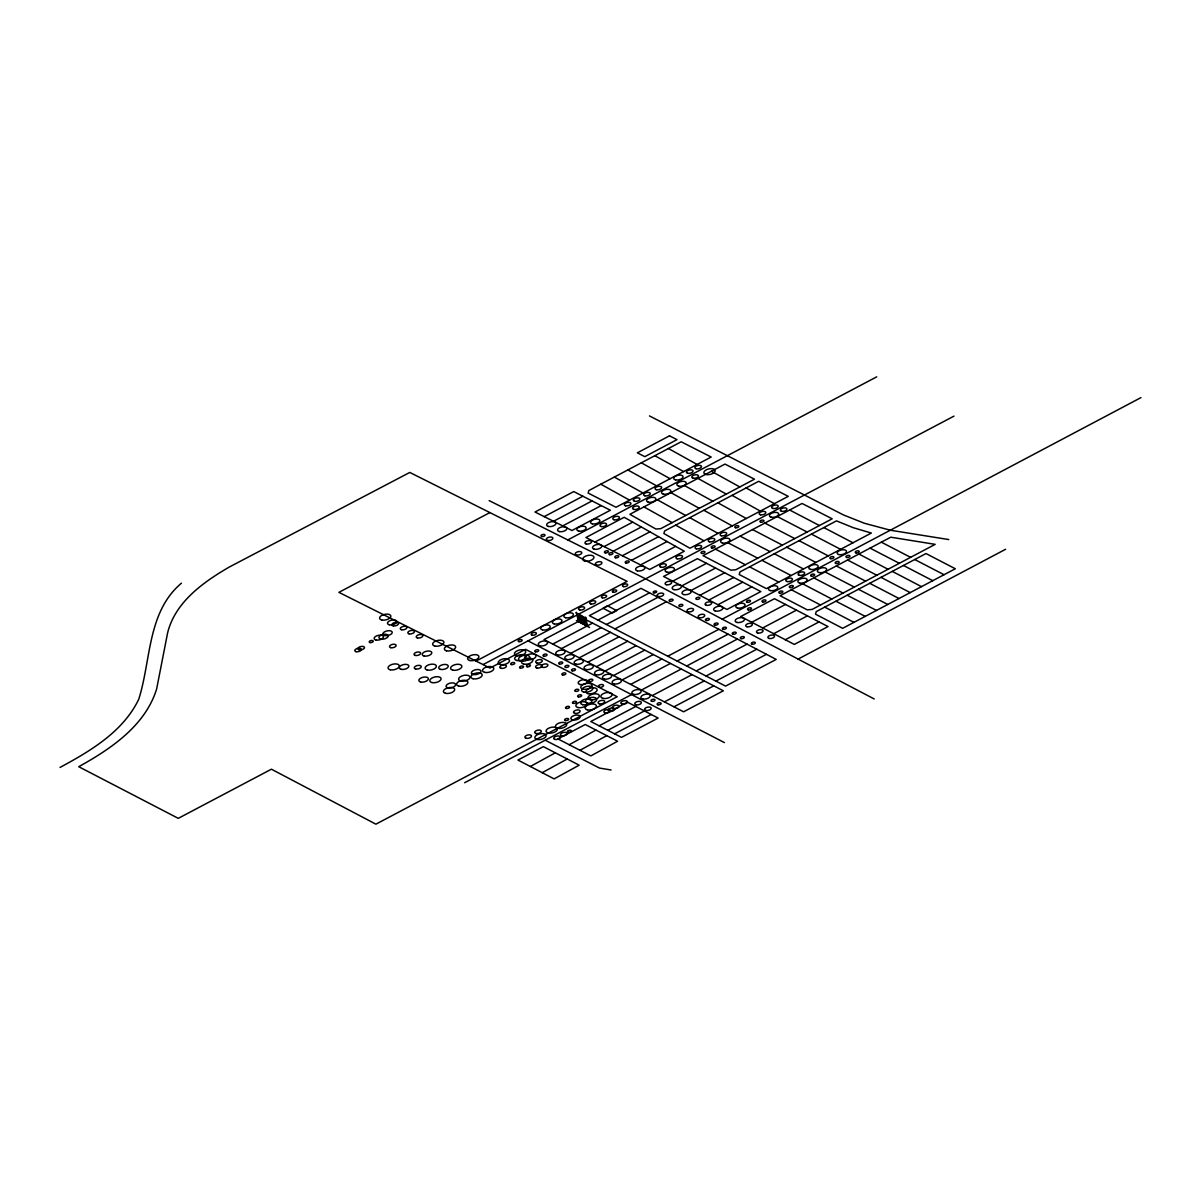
<?xml version="1.0" encoding="UTF-8"?>
<svg xmlns="http://www.w3.org/2000/svg" width="1201" height="1201" viewBox="0 0 1201 1201"><rect width="100%" height="100%" fill="white"/><g stroke="black" fill="none" stroke-linecap="round" stroke-linejoin="round"><path stroke-width="1.5" d="M181.456 583.161C147.153 612.06 151.176 660.34 138.731 699.282C123.163 731.694 90.495 750.97 60.05 767.424M579.377 617.134L581.029 615.648L583.836 619.491L584.992 625.045M569.184 744.74L595.951 730.073L617.599 741.242L590.847 755.909L557.94 738.9L585.262 724.518L595.951 730.073M580.023 750.28L606.79 735.612M530.347 766.478L554.111 778.894L579.167 765.187L543.377 746.632L517.931 760.053L530.347 766.478L555.312 752.817M542.176 772.708L567.232 759.002M464.637 782.722L631.546 694.598L724.383 742.578M600.815 484.198L588.835 490.563L588.145 493.086L615.993 507.257L711.172 457.041L681.177 441.788L600.815 484.198L629.549 500.156M739.801 486.96L754.468 479.184L724.984 464.081L629.879 514.328L655.881 529.025L660.7 528.68L739.801 486.96L711.412 471.257M715.451 549.142L802.058 503.474L832.173 518.802L735.808 569.754L730.959 570.175L703.035 555.673L715.451 549.142L745.356 564.74M749.574 566.857L836.481 520.874L853.371 527.734L871.341 533.049L766.373 588.64L739.215 574.528L739.936 571.931L749.574 566.857L778.713 582.08M686.687 666L737.369 639.052L776.191 659.424L725.569 686.116L589.376 615.663L641.004 588.34L737.369 639.052M489.858 512.587L338.922 592.348L489.993 668.071L525.528 649.336L617.194 696.73L375.898 824.171L271.411 769.195L178.273 818.346L78.726 766.703C110.747 748.989 145.261 725.779 156.625 689.029L167.63 632.807C175.211 602.046 203.389 582.08 229.256 567.052L409.781 472.443L627.102 581.359L476.091 661.075M675.638 525.137L664.648 530.947L663.868 533.514L689.944 548.241L788.261 496.343L758.687 481.301L675.638 525.137L703.966 540.795M640.613 564.905L675.638 546.38L684.315 551.214L649.681 569.454L585.938 537.523L624.175 517.286L675.638 546.38M483.087 664.588L953.999 416.116M570.715 653.359L610.453 632.357L723.332 690.8L683.594 711.803L544.023 639.563L583.836 618.605L610.453 632.357M579.332 657.788L618.995 636.845M596.432 666.66L636.17 645.658M613.531 675.547L653.269 654.545M722.206 619.146L1140.95 397.621M825.042 571.916L780.095 595.726L807.252 609.853L812.101 609.432L935.174 544.353L890.767 537.192L825.042 571.916L854.346 587.109M641.529 690.005L681.192 669.047M773.729 633.693L807.417 615.843L828.014 626.577L794.326 644.427L740.717 616.533L774.465 598.714L807.417 615.843M824.712 607.106L816.23 611.609L815.509 614.191L842.667 628.318L955.305 568.764L926.001 553.556L824.712 607.106L853.926 622.358M706.053 676.013L756.795 649.201M715.841 681.117L766.418 654.32M489.152 500.607L645.598 578.837L798.11 659.094L1005.627 549.262M544.203 516.64L582.86 496.238L610.363 510.245L571.961 530.497L535 512.016L573.748 491.569L582.86 496.238M553.556 521.249L592.048 500.952M562.759 525.873L601.251 505.576M567.698 539.97L876.745 376.829M594.93 542.041L632.702 522.135M604.163 546.575L641.379 526.984M613.291 551.169L649.906 531.833M631.486 560.312L667.11 541.531M597.933 620.061L649.546 592.829M552.79 644.066L592.513 623.154M672.68 581.209L706.518 563.329L760.833 591.583L726.995 609.447L663.583 576.45L697.406 558.66L706.518 563.329M606.49 624.46L657.923 597.317M561.558 648.57L601.266 627.643M681.703 585.923L715.541 568.058M614.957 628.904L666.39 601.761M690.815 590.607L724.563 572.787M699.838 595.321L733.676 577.456M587.889 662.186L627.613 641.274M708.86 600.05L742.698 582.185M717.973 604.719L751.721 586.899M604.989 671.059L644.712 650.146M622.088 679.946L661.811 659.019M667.786 656.211L718.859 629.279M630.72 684.375L670.443 663.447M677.169 661.03L728.061 634.188M751.751 622.268L785.499 604.448M762.695 627.958L796.458 610.153M696.28 670.909L747.082 644.126M652.293 695.589L692.106 674.617M599.179 725.794L635.779 706.458L658.118 718.063L621.502 737.384L590.817 721.501L627.507 702.195L635.779 706.458M607.871 730.253L644.397 710.962M664.423 701.879L704.236 680.907M785.229 639.758L819.067 621.893M614.612 733.826L651.227 714.49M674.016 706.804L713.739 685.876M622.358 555.718L658.493 536.727M948.79 539.564L890.376 530.226L864.42 523.276L843.522 514.974L649.456 415.921M611.099 769.991L599.509 768.07L545.329 740.281M881.309 542.161L910.613 557.354M914.742 559.531L944.046 574.724M870.049 548.121L899.354 563.329M903.482 565.491L932.787 580.699M777.242 516.535L807.162 532.058M764.827 523.081L794.747 538.588M836.376 565.986L865.606 581.149M869.734 583.311L899.024 598.518M858.475 589.286L887.779 604.478M740.101 536.096L770.096 551.634M813.783 577.876L843.087 593.084M847.215 595.246L876.52 610.453M727.701 542.627L757.681 558.165M835.956 601.221L865.26 616.413M528.005 640.854L631.546 694.598M823.811 527.554L853.025 542.807M789.642 510.005L819.412 525.528M892.253 571.376L921.452 586.628M858.88 554.036L888.094 569.289M811.471 534.13L840.61 549.337M880.994 577.351L910.193 592.603M847.621 560.011L876.775 575.219M799.055 540.66L828.21 555.868M786.655 547.191L815.869 562.443M752.517 529.551L782.346 545.119M774.315 553.751L803.454 568.974M761.914 560.297L791.114 575.549M802.613 583.791L831.828 599.044M791.354 589.766L820.493 604.974M798.11 659.094L874.208 698.967M575.94 612.9L586.433 618.425M583.761 619.461L579.437 617.179L580.668 622.779M580.023 619.821L584.347 622.103M576.405 620.527L589.601 627.492M697.916 478.403L726.245 494.061M654.845 455.704L683.654 471.603M717.883 502.814L746.286 518.517M684.435 485.534L712.763 501.192M641.349 462.835L670.098 478.704M703.861 510.245L732.19 525.918M670.879 492.635L699.282 508.338M627.868 469.966L656.602 485.85M668.417 448.513L697.135 464.472M614.372 477.097L643.03 493.026M746.091 487.936L774.405 503.684M732.07 495.367L760.308 511.086M689.764 517.646L718.063 533.409M657.382 499.766L685.636 515.484M643.901 506.897L672.14 522.615M585.548 617.089L587.574 626.412M586.839 626.021L585.593 620.332L581.104 615.467L577.831 616.248L579.077 621.938M582.785 623.889L581.659 621.472L582.11 623.529M576.39 612.27L578.432 621.593M607.541 605.814L603.082 608.231L612.225 613.05L616.698 610.633L607.541 605.814M669.512 435.828L637.356 452.822L644.817 456.665L676.959 439.656L669.512 435.828M581.089 618.305L580.278 617.884L581.509 620.226L581.089 618.305M583.01 622.058L583.326 623.529L583.01 622.058M369.968 642.55A2.042 1.006 -12.3 0 0 373.211 641.364A2.042 1.006 -12.3 0 0 370.478 640.703A2.042 1.006 -12.3 0 0 369.968 642.55M390.76 647.669A3.378 1.666 -12.3 0 0 396.105 645.733A3.378 1.666 -12.3 0 0 391.601 644.637A3.378 1.666 -12.3 0 0 390.76 647.669M359.144 649.801A3.378 1.666 -12.3 0 0 364.488 647.849A3.378 1.666 -12.3 0 0 359.985 646.754A3.378 1.666 -12.3 0 0 359.144 649.801M356.051 651.678A3.378 1.666 -12.3 0 0 361.396 649.726A3.378 1.666 -12.3 0 0 356.892 648.63A3.378 1.666 -12.3 0 0 356.051 651.678M409.076 633.828A3.378 1.666 -12.3 0 0 414.42 631.876A3.378 1.666 -12.3 0 0 409.931 630.78A3.378 1.666 -12.3 0 0 409.076 633.828M381.693 619.986A5.78 2.852 -12.3 0 0 390.835 616.638A5.78 2.852 -12.3 0 0 383.134 614.777A5.78 2.852 -12.3 0 0 381.693 619.986M393.162 625.826A3.378 1.666 -12.3 0 0 398.507 623.874A3.378 1.666 -12.3 0 0 394.018 622.779A3.378 1.666 -12.3 0 0 393.162 625.826M375.883 639.968A4.759 2.342 -12.3 0 0 383.419 637.221A4.759 2.342 -12.3 0 0 377.069 635.689A4.759 2.342 -12.3 0 0 375.883 639.968M380.702 639.052A4.759 2.342 -12.3 0 0 388.223 636.305A4.759 2.342 -12.3 0 0 381.888 634.774A4.759 2.342 -12.3 0 0 380.702 639.052M417.468 637.941A3.378 1.666 -12.3 0 0 422.812 635.99A3.378 1.666 -12.3 0 0 418.323 634.894A3.378 1.666 -12.3 0 0 417.468 637.941M389.259 624.775A4.759 2.342 -12.3 0 0 396.78 622.028A4.759 2.342 -12.3 0 0 390.445 620.482A4.759 2.342 -12.3 0 0 389.259 624.775M401.539 629.744A3.378 1.666 -12.3 0 0 406.884 627.793A3.378 1.666 -12.3 0 0 402.38 626.697A3.378 1.666 -12.3 0 0 401.539 629.744M384.665 635.524A4.759 2.342 -12.3 0 0 392.202 632.777A4.759 2.342 -12.3 0 0 385.866 631.231A4.759 2.342 -12.3 0 0 384.665 635.524M541.741 536.487A2.042 1.006 -12.3 0 0 544.984 535.301A2.042 1.006 -12.3 0 0 542.251 534.64A2.042 1.006 -12.3 0 0 541.741 536.487M586.193 543.978A3.378 1.666 -12.3 0 0 591.538 542.026A3.378 1.666 -12.3 0 0 587.049 540.93A3.378 1.666 -12.3 0 0 586.193 543.978M547.506 540.435A3.378 1.666 -12.3 0 0 552.85 538.498A3.378 1.666 -12.3 0 0 548.347 537.402A3.378 1.666 -12.3 0 0 547.506 540.435M663.282 494.136A4.759 2.342 -12.3 0 0 670.804 491.389A4.759 2.342 -12.3 0 0 664.468 489.858A4.759 2.342 -12.3 0 0 663.282 494.136M648.33 502.168A4.759 2.342 -12.3 0 0 655.851 499.421A4.759 2.342 -12.3 0 0 649.516 497.875A4.759 2.342 -12.3 0 0 648.33 502.168M559.336 531.578A4.759 2.342 -12.3 0 0 566.872 528.83A4.759 2.342 -12.3 0 0 560.537 527.299A4.759 2.342 -12.3 0 0 559.336 531.578M578.597 531.052A4.759 2.342 -12.3 0 0 586.118 528.305A4.759 2.342 -12.3 0 0 579.783 526.774A4.759 2.342 -12.3 0 0 578.597 531.052M601.206 526.548A3.378 1.666 -12.3 0 0 606.55 524.597A3.378 1.666 -12.3 0 0 602.046 523.501A3.378 1.666 -12.3 0 0 601.206 526.548M634.533 501.267A3.378 1.666 -12.3 0 0 639.878 499.331A3.378 1.666 -12.3 0 0 635.374 498.235A3.378 1.666 -12.3 0 0 634.533 501.267M576.42 554.982A3.378 1.666 -12.3 0 0 581.764 553.03A3.378 1.666 -12.3 0 0 577.276 551.935A3.378 1.666 -12.3 0 0 576.42 554.982M594.255 549.217A4.759 2.342 -12.3 0 0 601.791 546.47A4.759 2.342 -12.3 0 0 595.456 544.939A4.759 2.342 -12.3 0 0 594.255 549.217M678.685 486.165A4.759 2.342 -12.3 0 0 686.206 483.418A4.759 2.342 -12.3 0 0 679.871 481.871A4.759 2.342 -12.3 0 0 678.685 486.165M548.392 526.458A4.759 2.342 -12.3 0 0 555.928 523.711A4.759 2.342 -12.3 0 0 549.593 522.18A4.759 2.342 -12.3 0 0 548.392 526.458M705.993 474.5A5.78 2.852 -12.3 0 0 715.135 471.167A5.78 2.852 -12.3 0 0 707.434 469.291A5.78 2.852 -12.3 0 0 705.993 474.5M696.145 468.765A3.378 1.666 -12.3 0 0 701.489 466.814A3.378 1.666 -12.3 0 0 696.985 465.733A3.378 1.666 -12.3 0 0 696.145 468.765M687.648 473.269A3.378 1.666 -12.3 0 0 692.992 471.317A3.378 1.666 -12.3 0 0 688.503 470.222A3.378 1.666 -12.3 0 0 687.648 473.269M614.056 519.763A3.378 1.666 -12.3 0 0 619.401 517.811A3.378 1.666 -12.3 0 0 614.912 516.715A3.378 1.666 -12.3 0 0 614.056 519.763M656.331 489.738A3.378 1.666 -12.3 0 0 661.676 487.786A3.378 1.666 -12.3 0 0 657.172 486.69A3.378 1.666 -12.3 0 0 656.331 489.738M592.333 523.861A4.759 2.342 -12.3 0 0 599.854 521.114A4.759 2.342 -12.3 0 0 593.519 519.568A4.759 2.342 -12.3 0 0 592.333 523.861M633.858 509.419A3.378 1.666 -12.3 0 0 639.202 507.468A3.378 1.666 -12.3 0 0 634.698 506.372A3.378 1.666 -12.3 0 0 633.858 509.419M675.487 479.89A4.759 2.342 -12.3 0 0 683.009 477.142A4.759 2.342 -12.3 0 0 676.673 475.596A4.759 2.342 -12.3 0 0 675.487 479.89M625.571 505.816A3.378 1.666 -12.3 0 0 630.915 503.865A3.378 1.666 -12.3 0 0 626.412 502.769A3.378 1.666 -12.3 0 0 625.571 505.816M693.052 478.178A3.378 1.666 -12.3 0 0 698.397 476.227A3.378 1.666 -12.3 0 0 693.893 475.131A3.378 1.666 -12.3 0 0 693.052 478.178M644.892 495.803A3.378 1.666 -12.3 0 0 650.236 493.851A3.378 1.666 -12.3 0 0 645.733 492.755A3.378 1.666 -12.3 0 0 644.892 495.803M566.572 659.469A4.759 2.342 -12.3 0 0 574.093 656.722A4.759 2.342 -12.3 0 0 567.758 655.176A4.759 2.342 -12.3 0 0 566.572 659.469M575.91 664.168A4.759 2.342 -12.3 0 0 583.431 661.421A4.759 2.342 -12.3 0 0 577.096 659.874A4.759 2.342 -12.3 0 0 575.91 664.168M561.723 735.778A3.378 1.666 -12.3 0 0 567.067 733.826A3.378 1.666 -12.3 0 0 562.563 732.73A3.378 1.666 -12.3 0 0 561.723 735.778M609.297 711.382A3.378 1.666 -12.3 0 0 614.642 709.431A3.378 1.666 -12.3 0 0 610.138 708.335A3.378 1.666 -12.3 0 0 609.297 711.382M613.636 708.605A3.378 1.666 -12.3 0 0 618.98 706.653A3.378 1.666 -12.3 0 0 614.477 705.557A3.378 1.666 -12.3 0 0 613.636 708.605M535.511 651.783A2.042 1.006 -12.3 0 0 538.739 650.612A2.042 1.006 -12.3 0 0 536.021 649.951A2.042 1.006 -12.3 0 0 535.511 651.783M590.156 699.673A5.78 2.852 -12.3 0 0 599.299 696.34A5.78 2.852 -12.3 0 0 591.613 694.463A5.78 2.852 -12.3 0 0 590.156 699.673M520.318 668.071A2.042 1.006 -12.3 0 0 523.561 666.9A2.042 1.006 -12.3 0 0 520.829 666.225A2.042 1.006 -12.3 0 0 520.318 668.071M602.917 698.366A5.78 2.852 -12.3 0 0 612.06 695.034A5.78 2.852 -12.3 0 0 604.358 693.157A5.78 2.852 -12.3 0 0 602.917 698.366M427.226 670.023A5.78 2.852 -12.3 0 0 436.368 666.69A5.78 2.852 -12.3 0 0 428.682 664.814A5.78 2.852 -12.3 0 0 427.226 670.023M582.71 704.702A5.78 2.852 -12.3 0 0 591.853 701.369A5.78 2.852 -12.3 0 0 584.151 699.492A5.78 2.852 -12.3 0 0 582.71 704.702M473.044 678.745A5.78 2.852 -12.3 0 0 482.186 675.412A5.78 2.852 -12.3 0 0 474.485 673.536A5.78 2.852 -12.3 0 0 473.044 678.745M526.834 659.754A5.78 2.852 -12.3 0 0 535.976 656.422A5.78 2.852 -12.3 0 0 528.275 654.545A5.78 2.852 -12.3 0 0 526.834 659.754M582.875 689.149A5.78 2.852 -12.3 0 0 592.018 685.816A5.78 2.852 -12.3 0 0 584.317 683.939A5.78 2.852 -12.3 0 0 582.875 689.149M557.564 728.271A5.78 2.852 -12.3 0 0 566.707 724.939A5.78 2.852 -12.3 0 0 559.02 723.062A5.78 2.852 -12.3 0 0 557.564 728.271M572.261 670.834A2.042 1.006 -12.3 0 0 575.489 669.648A2.042 1.006 -12.3 0 0 572.772 668.987A2.042 1.006 -12.3 0 0 572.261 670.834M565.641 617.749A4.894 2.417 -12.3 0 0 573.372 614.927A4.894 2.417 -12.3 0 0 566.857 613.336A4.894 2.417 -12.3 0 0 565.641 617.749M554.171 623.904A4.894 2.417 -12.3 0 0 561.918 621.082A4.894 2.417 -12.3 0 0 555.402 619.491A4.894 2.417 -12.3 0 0 554.171 623.904M542.432 629.909A4.894 2.417 -12.3 0 0 550.178 627.087A4.894 2.417 -12.3 0 0 543.663 625.511A4.894 2.417 -12.3 0 0 542.432 629.909M532.133 635.164A2.672 1.321 -12.3 0 0 536.352 633.618A2.672 1.321 -12.3 0 0 532.809 632.747A2.672 1.321 -12.3 0 0 532.133 635.164M579.693 609.958A3.108 1.531 -12.3 0 0 584.617 608.156A3.108 1.531 -12.3 0 0 580.473 607.151A3.108 1.531 -12.3 0 0 579.693 609.958M565.641 667.411A2.042 1.006 -12.3 0 0 568.869 666.225A2.042 1.006 -12.3 0 0 566.151 665.564A2.042 1.006 -12.3 0 0 565.641 667.411M651.738 701.339A2.042 1.006 -12.3 0 0 654.98 700.153A2.042 1.006 -12.3 0 0 652.248 699.492A2.042 1.006 -12.3 0 0 651.738 701.339M599.329 687.212A2.672 1.321 -12.3 0 0 603.548 685.681A2.672 1.321 -12.3 0 0 600.005 684.81A2.672 1.321 -12.3 0 0 599.329 687.212M578.387 696.865A2.042 1.006 -12.3 0 0 581.614 695.694A2.042 1.006 -12.3 0 0 578.897 695.019A2.042 1.006 -12.3 0 0 578.387 696.865M527.164 666.75A2.042 1.006 -12.3 0 0 530.407 665.579A2.042 1.006 -12.3 0 0 527.689 664.904A2.042 1.006 -12.3 0 0 527.164 666.75M516.775 660.505A5.78 2.852 -12.3 0 0 525.918 657.172A5.78 2.852 -12.3 0 0 518.216 655.296A5.78 2.852 -12.3 0 0 516.775 660.505M446.472 650.822A5.78 2.852 -12.3 0 0 455.629 647.489A5.78 2.852 -12.3 0 0 447.928 645.613A5.78 2.852 -12.3 0 0 446.472 650.822M587.995 693.638A5.78 2.852 -12.3 0 0 597.137 690.29A5.78 2.852 -12.3 0 0 589.436 688.428A5.78 2.852 -12.3 0 0 587.995 693.638M434.747 646.063A5.78 2.852 -12.3 0 0 443.89 642.73A5.78 2.852 -12.3 0 0 436.188 640.854A5.78 2.852 -12.3 0 0 434.747 646.063M520.588 661.09A5.78 2.852 -12.3 0 0 529.731 657.758A5.78 2.852 -12.3 0 0 522.03 655.881A5.78 2.852 -12.3 0 0 520.588 661.09M572.637 719.879A4.759 2.342 -12.3 0 0 580.173 717.132A4.759 2.342 -12.3 0 0 573.838 715.601A4.759 2.342 -12.3 0 0 572.637 719.879M484.634 672.38A5.78 2.852 -12.3 0 0 493.776 669.047A5.78 2.852 -12.3 0 0 486.075 667.171A5.78 2.852 -12.3 0 0 484.634 672.38M579.933 684.48A4.759 2.342 -12.3 0 0 587.469 681.733A4.759 2.342 -12.3 0 0 581.134 680.186A4.759 2.342 -12.3 0 0 579.933 684.48M445.526 693.322A5.78 2.852 -12.3 0 0 454.669 689.975A5.78 2.852 -12.3 0 0 446.967 688.113A5.78 2.852 -12.3 0 0 445.526 693.322M526.128 738.285A3.378 1.666 -12.3 0 0 531.473 736.333A3.378 1.666 -12.3 0 0 526.969 735.237A3.378 1.666 -12.3 0 0 526.128 738.285M523.666 664.078A5.78 2.852 -12.3 0 0 532.809 660.73A5.78 2.852 -12.3 0 0 525.107 658.869A5.78 2.852 -12.3 0 0 523.666 664.078M575.534 691.341A2.042 1.006 -12.3 0 0 578.777 690.17A2.042 1.006 -12.3 0 0 576.045 689.494A2.042 1.006 -12.3 0 0 575.534 691.341M566.287 708.425A2.042 1.006 -12.3 0 0 569.529 707.239A2.042 1.006 -12.3 0 0 566.812 706.578A2.042 1.006 -12.3 0 0 566.287 708.425M431.925 682.573A5.78 2.852 -12.3 0 0 441.067 679.241A5.78 2.852 -12.3 0 0 433.366 677.364A5.78 2.852 -12.3 0 0 431.925 682.573M599.344 703.801A3.378 1.666 -12.3 0 0 604.688 701.849A3.378 1.666 -12.3 0 0 600.185 700.753A3.378 1.666 -12.3 0 0 599.344 703.801M516.565 655.641A5.78 2.852 -12.3 0 0 525.708 652.308A5.78 2.852 -12.3 0 0 518.006 650.432A5.78 2.852 -12.3 0 0 516.565 655.641M554.922 739.411A3.378 1.666 -12.3 0 0 560.266 737.459A3.378 1.666 -12.3 0 0 555.763 736.363A3.378 1.666 -12.3 0 0 554.922 739.411M605.109 712.899A3.378 1.666 -12.3 0 0 610.453 710.947A3.378 1.666 -12.3 0 0 605.965 709.851A3.378 1.666 -12.3 0 0 605.109 712.899M622.043 704.056A3.378 1.666 -12.3 0 0 627.402 702.105A3.378 1.666 -12.3 0 0 622.899 701.024A3.378 1.666 -12.3 0 0 622.043 704.056M585.788 669.512A4.759 2.342 -12.3 0 0 593.324 666.765A4.759 2.342 -12.3 0 0 586.974 665.219A4.759 2.342 -12.3 0 0 585.788 669.512M596.236 674.752A4.759 2.342 -12.3 0 0 603.758 672.005A4.759 2.342 -12.3 0 0 597.422 670.473A4.759 2.342 -12.3 0 0 596.236 674.752M604.193 679.045A4.759 2.342 -12.3 0 0 611.729 676.298A4.759 2.342 -12.3 0 0 605.394 674.752A4.759 2.342 -12.3 0 0 604.193 679.045M633.618 694.403A4.759 2.342 -12.3 0 0 641.139 691.656A4.759 2.342 -12.3 0 0 634.804 690.11A4.759 2.342 -12.3 0 0 633.618 694.403M540 645.823A4.759 2.342 -12.3 0 0 547.521 643.075A4.759 2.342 -12.3 0 0 541.186 641.544A4.759 2.342 -12.3 0 0 540 645.823M587.274 709.851A5.78 2.852 -12.3 0 0 596.417 706.518A5.78 2.852 -12.3 0 0 588.715 704.642A5.78 2.852 -12.3 0 0 587.274 709.851M589.301 681.447A2.222 1.096 -12.3 0 0 592.829 680.156A2.222 1.096 -12.3 0 0 589.856 679.436A2.222 1.096 -12.3 0 0 589.301 681.447M440.482 669.392A4.894 2.417 -12.3 0 0 448.228 666.57A4.894 2.417 -12.3 0 0 441.713 664.994A4.894 2.417 -12.3 0 0 440.482 669.392M583.716 692.061A5.78 2.852 -12.3 0 0 592.859 688.713A5.78 2.852 -12.3 0 0 585.157 686.852A5.78 2.852 -12.3 0 0 583.716 692.061M536.952 739.456A5.78 2.852 -12.3 0 0 546.095 736.108A5.78 2.852 -12.3 0 0 538.393 734.246A5.78 2.852 -12.3 0 0 536.952 739.456M415.591 668.972A3.558 1.756 -12.3 0 0 421.221 666.915A3.558 1.756 -12.3 0 0 416.492 665.759A3.558 1.756 -12.3 0 0 415.591 668.972M458.722 686.131A5.78 2.852 -12.3 0 0 467.865 682.799A5.78 2.852 -12.3 0 0 460.163 680.922A5.78 2.852 -12.3 0 0 458.722 686.131M536.922 662.997A3.378 1.666 -12.3 0 0 542.267 661.045A3.378 1.666 -12.3 0 0 537.763 659.95A3.378 1.666 -12.3 0 0 536.922 662.997M573.222 703.321A2.042 1.006 -12.3 0 0 576.45 702.15A2.042 1.006 -12.3 0 0 573.733 701.489A2.042 1.006 -12.3 0 0 573.222 703.321M420.605 681.988A4.894 2.417 -12.3 0 0 428.352 679.165A4.894 2.417 -12.3 0 0 421.836 677.589A4.894 2.417 -12.3 0 0 420.605 681.988M390.145 669.768A5.78 2.852 -12.3 0 0 399.287 666.435A5.78 2.852 -12.3 0 0 391.586 664.558A5.78 2.852 -12.3 0 0 390.145 669.768M501.027 668.311A3.378 1.666 -12.3 0 0 506.372 666.36A3.378 1.666 -12.3 0 0 501.883 665.264A3.378 1.666 -12.3 0 0 501.027 668.311M535.931 733.496A3.378 1.666 -12.3 0 0 541.276 731.544A3.378 1.666 -12.3 0 0 536.787 730.448A3.378 1.666 -12.3 0 0 535.931 733.496M473.194 674.497A4.894 2.417 -12.3 0 0 480.94 671.674A4.894 2.417 -12.3 0 0 474.425 670.083A4.894 2.417 -12.3 0 0 473.194 674.497M557.504 654.92A4.759 2.342 -12.3 0 0 565.04 652.173A4.759 2.342 -12.3 0 0 558.69 650.627A4.759 2.342 -12.3 0 0 557.504 654.92M636.02 704.792A3.378 1.666 -12.3 0 0 641.364 702.84A3.378 1.666 -12.3 0 0 636.86 701.744A3.378 1.666 -12.3 0 0 636.02 704.792M613.891 683.909A4.759 2.342 -12.3 0 0 621.412 681.162A4.759 2.342 -12.3 0 0 615.077 679.616A4.759 2.342 -12.3 0 0 613.891 683.909M642.685 698.952A4.759 2.342 -12.3 0 0 650.206 696.205A4.759 2.342 -12.3 0 0 643.871 694.658A4.759 2.342 -12.3 0 0 642.685 698.952M518.877 641.619A2.042 1.006 -12.3 0 0 522.12 640.448A2.042 1.006 -12.3 0 0 519.402 639.788A2.042 1.006 -12.3 0 0 518.877 641.619M574.769 713.364A3.378 1.666 -12.3 0 0 580.113 711.412A3.378 1.666 -12.3 0 0 575.609 710.316A3.378 1.666 -12.3 0 0 574.769 713.364M447.853 687.858A4.894 2.417 -12.3 0 0 455.584 685.035A4.894 2.417 -12.3 0 0 449.069 683.459A4.894 2.417 -12.3 0 0 447.853 687.858M587.514 703.201A5.78 2.852 -12.3 0 0 596.657 699.868A5.78 2.852 -12.3 0 0 588.955 697.991A5.78 2.852 -12.3 0 0 587.514 703.201M511.461 664.573A2.042 1.006 -12.3 0 0 514.704 663.402A2.042 1.006 -12.3 0 0 511.971 662.727A2.042 1.006 -12.3 0 0 511.461 664.573M565.416 720.555A2.042 1.006 -12.3 0 0 568.643 719.384A2.042 1.006 -12.3 0 0 565.926 718.708A2.042 1.006 -12.3 0 0 565.416 720.555M452.687 670.143A5.78 2.852 -12.3 0 0 461.845 666.81A5.78 2.852 -12.3 0 0 454.143 664.934A5.78 2.852 -12.3 0 0 452.687 670.143M424.043 655.986A4.894 2.417 -12.3 0 0 431.775 653.164A4.894 2.417 -12.3 0 0 425.259 651.573A4.894 2.417 -12.3 0 0 424.043 655.986M500.322 664.528A5.78 2.852 -12.3 0 0 509.464 661.196A5.78 2.852 -12.3 0 0 501.763 659.319A5.78 2.852 -12.3 0 0 500.322 664.528M401.104 669.332A4.894 2.417 -12.3 0 0 408.835 666.51A4.894 2.417 -12.3 0 0 402.32 664.919A4.894 2.417 -12.3 0 0 401.104 669.332M562.623 674.947A2.042 1.006 -12.3 0 0 565.851 673.761A2.042 1.006 -12.3 0 0 563.134 673.1A2.042 1.006 -12.3 0 0 562.623 674.947M469.741 660.52A5.78 2.852 -12.3 0 0 478.899 657.172A5.78 2.852 -12.3 0 0 471.197 655.311A5.78 2.852 -12.3 0 0 469.741 660.52M542.537 667.351A3.378 1.666 -12.3 0 0 547.881 665.399A3.378 1.666 -12.3 0 0 543.377 664.303A3.378 1.666 -12.3 0 0 542.537 667.351M577.966 707.554A5.78 2.852 -12.3 0 0 587.109 704.221A5.78 2.852 -12.3 0 0 579.407 702.345A5.78 2.852 -12.3 0 0 577.966 707.554M460.749 681.042A5.78 2.852 -12.3 0 0 469.891 677.709A5.78 2.852 -12.3 0 0 462.19 675.833A5.78 2.852 -12.3 0 0 460.749 681.042M536.787 667.981A3.378 1.666 -12.3 0 0 542.131 666.03A3.378 1.666 -12.3 0 0 537.628 664.934A3.378 1.666 -12.3 0 0 536.787 667.981M415.276 655.431A3.378 1.666 -12.3 0 0 420.62 653.479A3.378 1.666 -12.3 0 0 416.131 652.383A3.378 1.666 -12.3 0 0 415.276 655.431M548.166 732.985A5.78 2.852 -12.3 0 0 557.324 729.653A5.78 2.852 -12.3 0 0 549.623 727.776A5.78 2.852 -12.3 0 0 548.166 732.985M559.471 664.018A2.042 1.006 -12.3 0 0 562.714 662.847A2.042 1.006 -12.3 0 0 559.981 662.186A2.042 1.006 -12.3 0 0 559.471 664.018M543.768 656.136A2.042 1.006 -12.3 0 0 547.01 654.95A2.042 1.006 -12.3 0 0 544.278 654.29A2.042 1.006 -12.3 0 0 543.768 656.136M568.058 732.28A2.042 1.006 -12.3 0 0 571.286 731.094A2.042 1.006 -12.3 0 0 568.568 730.433A2.042 1.006 -12.3 0 0 568.058 732.28M830.642 558.645A2.042 1.006 -12.3 0 0 833.884 557.459A2.042 1.006 -12.3 0 0 831.152 556.799A2.042 1.006 -12.3 0 0 830.642 558.645M855.998 552.895A2.042 1.006 -12.3 0 0 859.225 551.709A2.042 1.006 -12.3 0 0 856.508 551.049A2.042 1.006 -12.3 0 0 855.998 552.895M736.934 622.448A4.759 2.342 -12.3 0 0 744.455 619.701A4.759 2.342 -12.3 0 0 738.12 618.155A4.759 2.342 -12.3 0 0 736.934 622.448M605.199 552.835A2.042 1.006 -12.3 0 0 608.427 551.649A2.042 1.006 -12.3 0 0 605.709 550.989A2.042 1.006 -12.3 0 0 605.199 552.835M609.643 554.682A2.042 1.006 -12.3 0 0 612.87 553.511A2.042 1.006 -12.3 0 0 610.153 552.835A2.042 1.006 -12.3 0 0 609.643 554.682M711.863 547.926A2.042 1.006 -12.3 0 0 715.105 546.755A2.042 1.006 -12.3 0 0 712.373 546.095A2.042 1.006 -12.3 0 0 711.863 547.926M762.725 601.971A2.042 1.006 -12.3 0 0 765.953 600.8A2.042 1.006 -12.3 0 0 763.236 600.125A2.042 1.006 -12.3 0 0 762.725 601.971M714.835 625.09A2.042 1.006 -12.3 0 0 718.078 623.904A2.042 1.006 -12.3 0 0 715.361 623.244A2.042 1.006 -12.3 0 0 714.835 625.09M699.372 617.704A3.378 1.666 -12.3 0 0 704.717 615.753A3.378 1.666 -12.3 0 0 700.213 614.657A3.378 1.666 -12.3 0 0 699.372 617.704M669.858 601.251A2.042 1.006 -12.3 0 0 673.1 600.065A2.042 1.006 -12.3 0 0 670.383 599.404A2.042 1.006 -12.3 0 0 669.858 601.251M779.584 593.114A2.042 1.006 -12.3 0 0 782.827 591.928A2.042 1.006 -12.3 0 0 780.095 591.267A2.042 1.006 -12.3 0 0 779.584 593.114M752.051 644.156A2.042 1.006 -12.3 0 0 755.279 642.985A2.042 1.006 -12.3 0 0 752.562 642.325A2.042 1.006 -12.3 0 0 752.051 644.156M723.137 629.249A2.042 1.006 -12.3 0 0 726.38 628.078A2.042 1.006 -12.3 0 0 723.663 627.417A2.042 1.006 -12.3 0 0 723.137 629.249M623.484 586.628A2.672 1.321 -12.3 0 0 627.703 585.082A2.672 1.321 -12.3 0 0 624.145 584.226A2.672 1.321 -12.3 0 0 623.484 586.628M706.188 620.452A2.042 1.006 -12.3 0 0 709.416 619.266A2.042 1.006 -12.3 0 0 706.698 618.605A2.042 1.006 -12.3 0 0 706.188 620.452M838.929 554.592A4.759 2.342 -12.3 0 0 846.465 551.844A4.759 2.342 -12.3 0 0 840.13 550.298A4.759 2.342 -12.3 0 0 838.929 554.592M819.127 572.562A4.759 2.342 -12.3 0 0 826.663 569.814A4.759 2.342 -12.3 0 0 820.328 568.268A4.759 2.342 -12.3 0 0 819.127 572.562M799.611 583.04A4.759 2.342 -12.3 0 0 807.147 580.293A4.759 2.342 -12.3 0 0 800.812 578.762A4.759 2.342 -12.3 0 0 799.611 583.04M760.458 514.809A3.378 1.666 -12.3 0 0 765.803 512.857A3.378 1.666 -12.3 0 0 761.299 511.761A3.378 1.666 -12.3 0 0 760.458 514.809M721.351 535.751A3.378 1.666 -12.3 0 0 726.695 533.799A3.378 1.666 -12.3 0 0 722.206 532.704A3.378 1.666 -12.3 0 0 721.351 535.751M660.925 567.232A3.378 1.666 -12.3 0 0 666.27 565.281A3.378 1.666 -12.3 0 0 661.781 564.185A3.378 1.666 -12.3 0 0 660.925 567.232M835.911 563.479A2.042 1.006 -12.3 0 0 839.139 562.293A2.042 1.006 -12.3 0 0 836.421 561.633A2.042 1.006 -12.3 0 0 835.911 563.479M787.06 581.539A3.378 1.666 -12.3 0 0 792.405 579.588A3.378 1.666 -12.3 0 0 787.901 578.492A3.378 1.666 -12.3 0 0 787.06 581.539M770.246 590.592A4.759 2.342 -12.3 0 0 777.783 587.844A4.759 2.342 -12.3 0 0 771.432 586.298A4.759 2.342 -12.3 0 0 770.246 590.592M737.519 608.051A4.759 2.342 -12.3 0 0 745.04 605.319A4.759 2.342 -12.3 0 0 738.705 603.773A4.759 2.342 -12.3 0 0 737.519 608.051M613.171 592.153A2.222 1.096 -12.3 0 0 616.698 590.862A2.222 1.096 -12.3 0 0 613.726 590.141A2.222 1.096 -12.3 0 0 613.171 592.153M715.406 611.054A4.759 2.342 -12.3 0 0 722.927 608.307A4.759 2.342 -12.3 0 0 716.592 606.76A4.759 2.342 -12.3 0 0 715.406 611.054M846.705 557.474A2.042 1.006 -12.3 0 0 849.948 556.288A2.042 1.006 -12.3 0 0 847.215 555.628A2.042 1.006 -12.3 0 0 846.705 557.474M811.426 576.135A2.042 1.006 -12.3 0 0 814.653 574.964A2.042 1.006 -12.3 0 0 811.936 574.288A2.042 1.006 -12.3 0 0 811.426 576.135M790.033 587.589A2.042 1.006 -12.3 0 0 793.276 586.403A2.042 1.006 -12.3 0 0 790.543 585.743A2.042 1.006 -12.3 0 0 790.033 587.589M772.828 508.443A3.378 1.666 -12.3 0 0 778.173 506.507A3.378 1.666 -12.3 0 0 773.669 505.411A3.378 1.666 -12.3 0 0 772.828 508.443M688.218 611.819A3.378 1.666 -12.3 0 0 693.562 609.868A3.378 1.666 -12.3 0 0 689.074 608.772A3.378 1.666 -12.3 0 0 688.218 611.819M696.61 599.344A2.042 1.006 -12.3 0 0 699.838 598.158A2.042 1.006 -12.3 0 0 697.12 597.497A2.042 1.006 -12.3 0 0 696.61 599.344M673.956 589.646A4.759 2.342 -12.3 0 0 681.477 586.899A4.759 2.342 -12.3 0 0 675.142 585.352A4.759 2.342 -12.3 0 0 673.956 589.646M666.345 584.722A3.378 1.666 -12.3 0 0 671.689 582.77A3.378 1.666 -12.3 0 0 667.201 581.674A3.378 1.666 -12.3 0 0 666.345 584.722M658.328 596.507A3.378 1.666 -12.3 0 0 663.673 594.555A3.378 1.666 -12.3 0 0 659.169 593.474A3.378 1.666 -12.3 0 0 658.328 596.507M757.711 633.017A3.378 1.666 -12.3 0 0 763.055 631.065A3.378 1.666 -12.3 0 0 758.552 629.97A3.378 1.666 -12.3 0 0 757.711 633.017M771.162 517.196A4.759 2.342 -12.3 0 0 778.698 514.448A4.759 2.342 -12.3 0 0 772.363 512.917A4.759 2.342 -12.3 0 0 771.162 517.196M709.461 541.786A3.378 1.666 -12.3 0 0 714.805 539.834A3.378 1.666 -12.3 0 0 710.301 538.739A3.378 1.666 -12.3 0 0 709.461 541.786M722.401 543.002A4.759 2.342 -12.3 0 0 729.923 540.255A4.759 2.342 -12.3 0 0 723.587 538.709A4.759 2.342 -12.3 0 0 722.401 543.002M677.139 558.795A3.378 1.666 -12.3 0 0 682.498 556.844A3.378 1.666 -12.3 0 0 677.995 555.763A3.378 1.666 -12.3 0 0 677.139 558.795M666.885 572.186A4.759 2.342 -12.3 0 0 674.422 569.439A4.759 2.342 -12.3 0 0 668.071 567.893A4.759 2.342 -12.3 0 0 666.885 572.186M653.884 592.814A1.771 0.871 -12.3 0 0 656.692 591.778A1.771 0.871 -12.3 0 0 654.32 591.207A1.771 0.871 -12.3 0 0 653.884 592.814M735.567 527.719A2.042 1.006 -12.3 0 0 738.795 526.548A2.042 1.006 -12.3 0 0 736.078 525.888A2.042 1.006 -12.3 0 0 735.567 527.719M701.744 553.421A2.042 1.006 -12.3 0 0 704.972 552.235A2.042 1.006 -12.3 0 0 702.255 551.574A2.042 1.006 -12.3 0 0 701.744 553.421M760.713 522.165A2.042 1.006 -12.3 0 0 763.941 520.979A2.042 1.006 -12.3 0 0 761.224 520.318A2.042 1.006 -12.3 0 0 760.713 522.165M747.247 602.301A2.042 1.006 -12.3 0 0 750.49 601.116A2.042 1.006 -12.3 0 0 747.758 600.455A2.042 1.006 -12.3 0 0 747.247 602.301M748.268 609.868A2.042 1.006 -12.3 0 0 751.511 608.682A2.042 1.006 -12.3 0 0 748.778 608.021A2.042 1.006 -12.3 0 0 748.268 609.868M584.782 561.092A5.78 2.852 -12.3 0 0 593.925 557.759A5.78 2.852 -12.3 0 0 586.223 555.883A5.78 2.852 -12.3 0 0 584.782 561.092M683.774 594.585A4.759 2.342 -12.3 0 0 691.296 591.838A4.759 2.342 -12.3 0 0 684.96 590.291A4.759 2.342 -12.3 0 0 683.774 594.585M706.308 605.274A3.378 1.666 -12.3 0 0 711.653 603.322A3.378 1.666 -12.3 0 0 707.149 602.241A3.378 1.666 -12.3 0 0 706.308 605.274M746.962 626.757A3.378 1.666 -12.3 0 0 752.306 624.805A3.378 1.666 -12.3 0 0 747.803 623.709A3.378 1.666 -12.3 0 0 746.962 626.757M696.31 548.797A3.378 1.666 -12.3 0 0 701.654 546.845A3.378 1.666 -12.3 0 0 697.15 545.764A3.378 1.666 -12.3 0 0 696.31 548.797M637.371 570.88A4.759 2.342 -12.3 0 0 644.892 568.133A4.759 2.342 -12.3 0 0 638.557 566.587A4.759 2.342 -12.3 0 0 637.371 570.88M615.573 557.759A2.042 1.006 -12.3 0 0 618.8 556.573A2.042 1.006 -12.3 0 0 616.083 555.913A2.042 1.006 -12.3 0 0 615.573 557.759M625.946 562.969A2.042 1.006 -12.3 0 0 629.174 561.798A2.042 1.006 -12.3 0 0 626.457 561.137A2.042 1.006 -12.3 0 0 625.946 562.969M596.552 565.086A3.378 1.666 -12.3 0 0 601.911 563.134A3.378 1.666 -12.3 0 0 597.407 562.053A3.378 1.666 -12.3 0 0 596.552 565.086M679.631 606.43A2.042 1.006 -12.3 0 0 682.859 605.259A2.042 1.006 -12.3 0 0 680.141 604.598A2.042 1.006 -12.3 0 0 679.631 606.43M799.311 575.309A3.378 1.666 -12.3 0 0 804.655 573.357A3.378 1.666 -12.3 0 0 800.151 572.261A3.378 1.666 -12.3 0 0 799.311 575.309M810.585 569.409A4.759 2.342 -12.3 0 0 818.106 566.662A4.759 2.342 -12.3 0 0 811.771 565.116A4.759 2.342 -12.3 0 0 810.585 569.409M741.047 638.632A2.042 1.006 -12.3 0 0 744.29 637.461A2.042 1.006 -12.3 0 0 741.557 636.785A2.042 1.006 -12.3 0 0 741.047 638.632M732.97 634.188A2.042 1.006 -12.3 0 0 736.198 633.017A2.042 1.006 -12.3 0 0 733.481 632.357A2.042 1.006 -12.3 0 0 732.97 634.188M602.392 597.843A2.672 1.321 -12.3 0 0 606.61 596.312A2.672 1.321 -12.3 0 0 603.052 595.441A2.672 1.321 -12.3 0 0 602.392 597.843M590.802 603.923A3.108 1.531 -12.3 0 0 595.726 602.121A3.108 1.531 -12.3 0 0 591.583 601.116A3.108 1.531 -12.3 0 0 590.802 603.923M781.536 511.296A3.378 1.666 -12.3 0 0 786.88 509.344A3.378 1.666 -12.3 0 0 782.376 508.248A3.378 1.666 -12.3 0 0 781.536 511.296M645.808 710.482A3.378 1.666 -12.3 0 0 651.152 708.53A3.378 1.666 -12.3 0 0 646.663 707.434A3.378 1.666 -12.3 0 0 645.808 710.482M657.878 704.807A2.042 1.006 -12.3 0 0 661.12 703.621A2.042 1.006 -12.3 0 0 658.388 702.96A2.042 1.006 -12.3 0 0 657.878 704.807M769.12 638.467A3.378 1.666 -12.3 0 0 774.465 636.515A3.378 1.666 -12.3 0 0 769.961 635.419A3.378 1.666 -12.3 0 0 769.12 638.467"/></g></svg>
